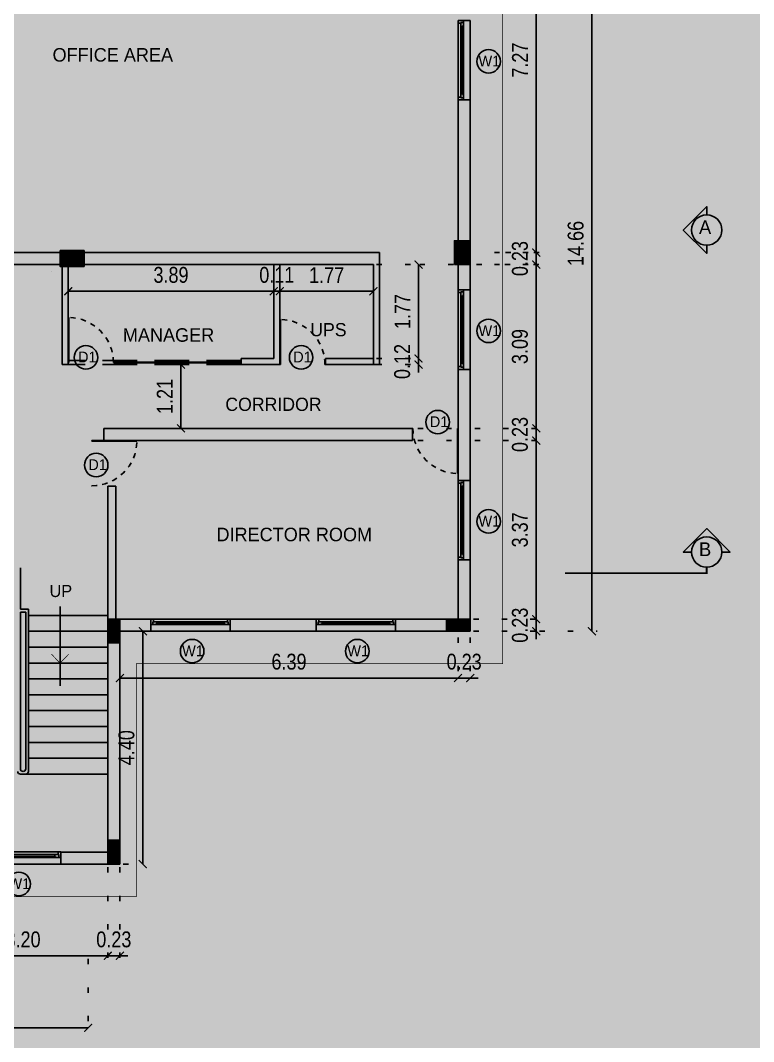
# Model space of a CAD drawing. Header units: metres. Extents: x 1422408 to 2267498, y 3894 to 80428.
# Drawn here: x 2267146.2 to 2267160.06, y 4145.51 to 4164.81 of the extents above; entities that cross this region are included whole.
import ezdxf

# ---------------------------------------------------------------- set-up
doc = ezdxf.new("R2010")
doc.units = ezdxf.units.M
doc.header["$LTSCALE"] = 3.5
doc.header["$MEASUREMENT"] = 0
for name, pattern in [('CENTER', [2, 1.25, -0.25, 0.25, -0.25]), ('DASHED2', [0.375, 0.25, -0.125]), ('DOT2', [0.125, 0, -0.125]), ('HIDDEN', [0.375, 0.25, -0.125]), ('PHANTOM2', [1.25, 0.625, -0.125, 0.125, -0.125, 0.125, -0.125])]:
    doc.linetypes.add(name, pattern=pattern)
doc.layers.get('0').update_dxf_attribs({"linetype": 'CONTINUOUS'})
doc.layers.get('DEFPOINTS').update_dxf_attribs({"linetype": 'CONTINUOUS'})
for name, color, linetype in [('CAR', 8, 'DASHED2'), ('COLUMN', 2, 'CONTINUOUS'), ('ED', 30, 'CONTINUOUS'), ('FULLPARTITION', 205, 'CONTINUOUS'), ('FURN', 35, 'CONTINUOUS'), ('GLASS', 4, 'CONTINUOUS'), ('SECLINE', 2, 'PHANTOM2'), ('STEPS', 233, 'CONTINUOUS'), ('TEXT', 4, 'CONTINUOUS'), ('WALL', 125, 'CONTINUOUS'), ('window', 252, 'CONTINUOUS')]:
    doc.layers.add(name, color=color, linetype=linetype)
doc.layers.add('P', color=250, linetype='CONTINUOUS', lineweight=100)
doc.styles.add('ID', font='GOTHIC.TTF', dxfattribs={"width": 0.85})
doc.styles.add('USA TEXT', font='GOTHIC.TTF')
doc.dimstyles.new('1-100-ED', dxfattribs={"dimtxt": 350, "dimasz": 100, "dimexe": 0.18, "dimexo": 0.0625, "dimgap": 25, "dimtad": 1, "dimdec": 0, "dimzin": 0, "dimdsep": 46, "dimtxsty": 'USA TEXT', "dimblk": 'ARCHTICK', "dimcen": 0.1, "dimclrd": 252, "dimclre": 9, "dimclrt": 3, "dimadec": 0, "dimazin": 0, "dimtfac": 1, "dimtdec": 0, "dimtofl": 0, "dimtmove": 2, "dimatfit": 3, "dimldrblk": 'ARCHTICK', "dimfxl": 0.18, "dimtolj": 1, "dimtzin": 0, "dimarcsym": 0})
doc.dimstyles.new('1-100-ID', dxfattribs={"dimtxt": 0.3, "dimasz": 0.15, "dimexe": 0.1, "dimexo": 0.06, "dimgap": 0.15, "dimtad": 1, "dimzin": 3, "dimdsep": 46, "dimtxsty": 'ID', "dimblk": 'ARCHTICK', "dimcen": 0, "dimclrd": 252, "dimclre": 252, "dimclrt": 3, "dimadec": 0, "dimazin": 0, "dimtfac": 1, "dimtix": 1, "dimtmove": 2, "dimatfit": 3, "dimldrblk": 'OPEN90', "dimfxl": 0, "dimtolj": 1, "dimtzin": 0, "dimarcsym": 0})

# ---------------------------------------------------------------- blocks, each defined once
blk = doc.blocks.new('4')
at = {"layer": 'COLUMN'}
h = blk.add_hatch(dxfattribs=at)
h.set_pattern_fill('ANSI31', color=8, scale=50, style=0)
h.paths.add_polyline_path([(1693358, -270597), (1693658, -270597), (1693658, -270147), (1693358, -270147)])
at = {"layer": 'COLUMN', "color": 4}
for p, q in [((1693508, -270147), (1693508, -270597)), ((1693658, -270482), (1693358, -270482))]:
    blk.add_line(p, q, dxfattribs=at)
at = {"layer": 'COLUMN'}
for points in [[(1693358, -270597), (1693658, -270597), (1693658, -270147), (1693358, -270147)], [(1693536, -270454), (1693480, -270454), (1693480, -270510), (1693536, -270510)]]:
    blk.add_lwpolyline(points, close=True, dxfattribs=at)
blk = doc.blocks.new('1')
at = {"layer": 'COLUMN'}
h = blk.add_hatch(dxfattribs=at)
h.set_pattern_fill('ANSI31', color=8, scale=50, style=0)
h.paths.add_polyline_path([(1593152, -270597), (1592852, -270597), (1592852, -270147), (1593152, -270147)])
at = {"layer": 'COLUMN', "color": 4}
for p, q in [((1592967, -270147), (1592967, -270597)), ((1592852, -270482), (1593152, -270482))]:
    blk.add_line(p, q, dxfattribs=at)
at = {"layer": 'COLUMN'}
for points in [[(1593152, -270597), (1592852, -270597), (1592852, -270147), (1593152, -270147)], [(1592938, -270454), (1592995, -270454), (1592995, -270510), (1592938, -270510)]]:
    blk.add_lwpolyline(points, close=True, dxfattribs=at)
blk = doc.blocks.new('A$C640A4A0E')
at = {"layer": 'GLASS'}
for p, q in [((12, 1017), (0, 1017)), ((1030, 1017), (1018, 1017)), ((1018, 0), (1018, 1017)), ((1030, 0), (1030, 1017)), ((1018, 0), (1030, 0))]:
    blk.add_line(p, q, dxfattribs=at)
at = {"layer": 'GLASS', "linetype": 'HIDDEN', "ltscale": 0.5}
blk.add_arc((1030, 1018), 1018, 180.0339, 269.3243, dxfattribs=at)
blk = doc.blocks.new('WINDWO')
at = {"layer": 'WALL'}
for p, q in [((0, 230), (0, 0)), ((1500, 230), (1500, 0))]:
    blk.add_line(p, q, dxfattribs=at)
at = {"layer": 'window', "color": 252}
for p, q in [((51, 230), (0, 230)), ((1449, 230), (51, 230)), ((51, 230), (51, 180)), ((1449, 230), (1449, 180)), ((1449, 230), (1500, 230)), ((38, 128), (0, 128)), ((0, 0), (1500, 0)), ((38, 180), (38, 128)), ((51, 180), (38, 180)), ((38, 179), (38, 128)), ((115, 179), (38, 179)), ((102, 128), (38, 128)), ((102, 147), (102, 128)), ((102, 147), (115, 147)), ((102, 141), (102, 147)), ((102, 141), (102, 128)), ((115, 141), (102, 141)), ((102, 128), (115, 128)), ((115, 179), (115, 147)), ((115, 141), (115, 128)), ((1385, 179), (1462, 179)), ((1385, 179), (1385, 147)), ((1398, 147), (1385, 147)), ((1385, 141), (1398, 141)), ((1385, 141), (1385, 128)), ((1398, 128), (1385, 128)), ((1398, 147), (1398, 128)), ((1398, 141), (1398, 128)), ((1398, 128), (1462, 128)), ((1449, 180), (1462, 180)), ((1462, 180), (1462, 128)), ((1462, 179), (1462, 128)), ((1462, 128), (1500, 128))]:
    blk.add_line(p, q, dxfattribs=at)
at = {"layer": 'window', "color": 4}
for p, q in [((1398, 147), (102, 147)), ((1398, 141), (102, 141)), ((1398, 141), (1398, 147))]:
    blk.add_line(p, q, dxfattribs=at)
at = {"layer": 'window', "color": 250}
for p, q in [((1385, 179), (115, 179)), ((1385, 128), (115, 128))]:
    blk.add_line(p, q, dxfattribs=at)
blk = doc.blocks.new('_ArchTick')
at = {"color": 0, "linetype": 'ByBlock', "const_width": 0.15}
blk.add_lwpolyline([(-0.5, -0.5), (0.5, 0.5)], dxfattribs=at)
blk = doc.blocks.new('*D515')
at = {"layer": 'DEFPOINTS', "color": 0, "transparency": 16777216}
for p in [(2267144.65, 4148.868), (2267147.851, 4148.868), (2267147.851, 4147.136)]:
    blk.add_point(p, dxfattribs=at)
at = {"layer": 'ED', "color": 252, "linetype": 'DOT2', "lineweight": -2, "transparency": 16777216}
for p, q in [((2267144.65, 4148.808), (2267144.65, 4147.036)), ((2267147.851, 4148.808), (2267147.851, 4147.036))]:
    blk.add_line(p, q, dxfattribs=at)
at = {"layer": 'ED', "color": 252, "lineweight": -2, "transparency": 16777216}
blk.add_line((2267144.65, 4147.136), (2267147.851, 4147.136), dxfattribs=at)
at = {"layer": 'ED', "color": 252, "lineweight": -2, "transparency": 16777216, "xscale": 0.15, "yscale": 0.15, "zscale": 0.15, "rotation": 180}
blk.add_blockref('_ArchTick', (2267144.65, 4147.136), dxfattribs=at)
at = {"layer": 'ED', "color": 252, "lineweight": -2, "transparency": 16777216, "xscale": 0.15, "yscale": 0.15, "zscale": 0.15}
blk.add_blockref('_ArchTick', (2267147.851, 4147.136), dxfattribs=at)
at = {"layer": 'ED', "color": 3, "transparency": 16777216, "insert": (2267146.25, 4147.444), "char_height": 0.3, "attachment_point": 5, "style": 'ID'}
blk.add_mtext('\\A1;3.20', dxfattribs=at)
blk = doc.blocks.new('_Open90')
at = {"color": 0, "linetype": 'ByBlock', "lineweight": -2}
for p, q in [((0, 0), (-1, 0)), ((-0.5, 0.5), (0, 0)), ((0, 0), (-0.5, -0.5))]:
    blk.add_line(p, q, dxfattribs=at)
blk = doc.blocks.new('*D516')
at = {"layer": 'DEFPOINTS', "color": 0, "transparency": 16777216}
for p in [(2267147.851, 4148.868), (2267148.081, 4148.868), (2267148.081, 4147.136)]:
    blk.add_point(p, dxfattribs=at)
at = {"layer": 'ED', "color": 252, "linetype": 'DOT2', "lineweight": -2, "transparency": 16777216}
for p, q in [((2267147.851, 4148.808), (2267147.851, 4147.036)), ((2267148.081, 4148.808), (2267148.081, 4147.036))]:
    blk.add_line(p, q, dxfattribs=at)
at = {"layer": 'ED', "color": 252, "lineweight": -2, "transparency": 16777216}
for p, q in [((2267147.851, 4147.136), (2267147.701, 4147.136)), ((2267147.851, 4147.136), (2267148.081, 4147.136)), ((2267148.081, 4147.136), (2267148.231, 4147.136))]:
    blk.add_line(p, q, dxfattribs=at)
at = {"layer": 'ED', "color": 252, "lineweight": -2, "transparency": 16777216, "xscale": 0.15, "yscale": 0.15, "zscale": 0.15}
blk.add_blockref('_ArchTick', (2267147.851, 4147.136), dxfattribs=at)
at = {"layer": 'ED', "color": 252, "lineweight": -2, "transparency": 16777216, "xscale": 0.15, "yscale": 0.15, "zscale": 0.15, "rotation": 180}
blk.add_blockref('_ArchTick', (2267148.081, 4147.136), dxfattribs=at)
at = {"layer": 'ED', "color": 3, "transparency": 16777216, "insert": (2267147.966, 4147.444), "char_height": 0.3, "attachment_point": 5, "style": 'ID'}
blk.add_mtext('\\A1;0.23', dxfattribs=at)
blk = doc.blocks.new('*D517')
at = {"layer": 'DEFPOINTS', "color": 0, "transparency": 16777216}
for p in [(2267109.175, 4147.136), (2267147.481, 4147.136), (2267147.481, 4145.774)]:
    blk.add_point(p, dxfattribs=at)
at = {"layer": 'ED', "color": 252, "linetype": 'DOT2', "lineweight": -2, "transparency": 16777216}
for p, q in [((2267109.175, 4147.076), (2267109.175, 4145.674)), ((2267147.481, 4147.076), (2267147.481, 4145.674))]:
    blk.add_line(p, q, dxfattribs=at)
at = {"layer": 'ED', "color": 252, "lineweight": -2, "transparency": 16777216}
blk.add_line((2267109.175, 4145.774), (2267147.481, 4145.774), dxfattribs=at)
at = {"layer": 'ED', "color": 252, "lineweight": -2, "transparency": 16777216, "xscale": 0.15, "yscale": 0.15, "zscale": 0.15, "rotation": 180}
blk.add_blockref('_ArchTick', (2267109.175, 4145.774), dxfattribs=at)
at = {"layer": 'ED', "color": 252, "lineweight": -2, "transparency": 16777216, "xscale": 0.15, "yscale": 0.15, "zscale": 0.15}
blk.add_blockref('_ArchTick', (2267147.481, 4145.774), dxfattribs=at)
at = {"layer": 'ED', "color": 3, "transparency": 16777216, "insert": (2267128.328, 4146.082), "char_height": 0.3, "attachment_point": 5, "style": 'ID'}
blk.add_mtext('\\A1;38.31', dxfattribs=at)
blk = doc.blocks.new('*D547')
at = {"layer": 'DEFPOINTS', "color": 0, "transparency": 16777216}
for p in [(2267148.313, 4153.268), (2267148.514, 4153.268), (2267148.081, 4148.868)]:
    blk.add_point(p, dxfattribs=at)
at = {"layer": 'ED', "color": 252, "linetype": 'DOT2', "lineweight": -2, "transparency": 16777216}
for p, q in [((2267148.373, 4153.268), (2267148.614, 4153.268)), ((2267148.141, 4148.868), (2267148.614, 4148.868))]:
    blk.add_line(p, q, dxfattribs=at)
at = {"layer": 'ED', "color": 252, "lineweight": -2, "transparency": 16777216}
blk.add_line((2267148.514, 4148.868), (2267148.514, 4153.268), dxfattribs=at)
at = {"layer": 'ED', "color": 252, "lineweight": -2, "transparency": 16777216, "xscale": 0.15, "yscale": 0.15, "zscale": 0.15}
for p, rotation in [((2267148.514, 4153.268), 90), ((2267148.514, 4148.868), 270)]:
    blk.add_blockref('_ArchTick', p, dxfattribs=dict(at, rotation=rotation))
at = {"layer": 'ED', "color": 3, "transparency": 16777216, "insert": (2267148.206, 4151.068), "char_height": 0.3, "attachment_point": 5, "rotation": 90, "style": 'ID'}
blk.add_mtext('\\A1;4.40', dxfattribs=at)
blk = doc.blocks.new('*D548')
at = {"layer": 'DEFPOINTS', "color": 0, "transparency": 16777216}
for p in [(2267154.475, 4153.748), (2267148.081, 4153.268), (2267154.475, 4152.384)]:
    blk.add_point(p, dxfattribs=at)
at = {"layer": 'ED', "color": 252, "linetype": 'DOT2', "lineweight": -2, "transparency": 16777216}
for p, q in [((2267154.475, 4153.688), (2267154.475, 4152.284)), ((2267148.081, 4153.208), (2267148.081, 4152.284))]:
    blk.add_line(p, q, dxfattribs=at)
at = {"layer": 'ED', "color": 252, "lineweight": -2, "transparency": 16777216}
blk.add_line((2267148.081, 4152.384), (2267154.475, 4152.384), dxfattribs=at)
at = {"layer": 'ED', "color": 252, "lineweight": -2, "transparency": 16777216, "xscale": 0.15, "yscale": 0.15, "zscale": 0.15, "rotation": 180}
blk.add_blockref('_ArchTick', (2267148.081, 4152.384), dxfattribs=at)
at = {"layer": 'ED', "color": 252, "lineweight": -2, "transparency": 16777216, "xscale": 0.15, "yscale": 0.15, "zscale": 0.15}
blk.add_blockref('_ArchTick', (2267154.475, 4152.384), dxfattribs=at)
at = {"layer": 'ED', "color": 3, "transparency": 16777216, "insert": (2267151.278, 4152.692), "char_height": 0.3, "attachment_point": 5, "style": 'ID'}
blk.add_mtext('\\A1;6.39', dxfattribs=at)
blk = doc.blocks.new('*D549')
at = {"layer": 'DEFPOINTS', "color": 0, "transparency": 16777216}
for p in [(2267154.475, 4153.748), (2267154.705, 4153.748), (2267154.705, 4152.384)]:
    blk.add_point(p, dxfattribs=at)
at = {"layer": 'ED', "color": 252, "linetype": 'DOT2', "lineweight": -2, "transparency": 16777216}
for p, q in [((2267154.475, 4153.688), (2267154.475, 4152.284)), ((2267154.705, 4153.688), (2267154.705, 4152.284))]:
    blk.add_line(p, q, dxfattribs=at)
at = {"layer": 'ED', "color": 252, "lineweight": -2, "transparency": 16777216}
for p, q in [((2267154.475, 4152.384), (2267154.325, 4152.384)), ((2267154.475, 4152.384), (2267154.705, 4152.384)), ((2267154.705, 4152.384), (2267154.855, 4152.384))]:
    blk.add_line(p, q, dxfattribs=at)
at = {"layer": 'ED', "color": 252, "lineweight": -2, "transparency": 16777216, "xscale": 0.15, "yscale": 0.15, "zscale": 0.15}
blk.add_blockref('_ArchTick', (2267154.475, 4152.384), dxfattribs=at)
at = {"layer": 'ED', "color": 252, "lineweight": -2, "transparency": 16777216, "xscale": 0.15, "yscale": 0.15, "zscale": 0.15, "rotation": 180}
blk.add_blockref('_ArchTick', (2267154.705, 4152.384), dxfattribs=at)
at = {"layer": 'ED', "color": 3, "transparency": 16777216, "insert": (2267154.59, 4152.692), "char_height": 0.3, "attachment_point": 5, "style": 'ID'}
blk.add_mtext('\\A1;0.23', dxfattribs=at)
blk = doc.blocks.new('*D550')
at = {"layer": 'DEFPOINTS', "color": 0, "transparency": 16777216}
for p in [(2267154.705, 4153.498), (2267155.953, 4153.498), (2267154.705, 4153.268)]:
    blk.add_point(p, dxfattribs=at)
at = {"layer": 'ED', "color": 252, "lineweight": -2, "transparency": 16777216}
for p, q in [((2267155.953, 4153.498), (2267155.953, 4153.648)), ((2267155.953, 4153.268), (2267155.953, 4153.498)), ((2267155.953, 4153.268), (2267155.953, 4153.118))]:
    blk.add_line(p, q, dxfattribs=at)
at = {"layer": 'ED', "color": 252, "linetype": 'DOT2', "lineweight": -2, "transparency": 16777216}
for p, q in [((2267154.765, 4153.498), (2267156.053, 4153.498)), ((2267154.765, 4153.268), (2267156.053, 4153.268))]:
    blk.add_line(p, q, dxfattribs=at)
at = {"layer": 'ED', "color": 252, "lineweight": -2, "transparency": 16777216, "xscale": 0.15, "yscale": 0.15, "zscale": 0.15}
for p, rotation in [((2267155.953, 4153.498), 270), ((2267155.953, 4153.268), 90)]:
    blk.add_blockref('_ArchTick', p, dxfattribs=dict(at, rotation=rotation))
at = {"layer": 'ED', "color": 3, "transparency": 16777216, "insert": (2267155.645, 4153.383), "char_height": 0.3, "attachment_point": 5, "rotation": 90, "style": 'ID'}
blk.add_mtext('\\A1;0.23', dxfattribs=at)
blk = doc.blocks.new('*D551')
at = {"layer": 'DEFPOINTS', "color": 0, "transparency": 16777216}
for p in [(2267153.118, 4156.872), (2267155.953, 4156.872), (2267154.705, 4153.498)]:
    blk.add_point(p, dxfattribs=at)
at = {"layer": 'ED', "color": 252, "linetype": 'DOT2', "lineweight": -2, "transparency": 16777216}
for p, q in [((2267153.178, 4156.872), (2267156.053, 4156.872)), ((2267154.765, 4153.498), (2267156.053, 4153.498))]:
    blk.add_line(p, q, dxfattribs=at)
at = {"layer": 'ED', "color": 252, "lineweight": -2, "transparency": 16777216}
blk.add_line((2267155.953, 4153.498), (2267155.953, 4156.872), dxfattribs=at)
at = {"layer": 'ED', "color": 252, "lineweight": -2, "transparency": 16777216, "xscale": 0.15, "yscale": 0.15, "zscale": 0.15}
for p, rotation in [((2267155.953, 4156.872), 90), ((2267155.953, 4153.498), 270)]:
    blk.add_blockref('_ArchTick', p, dxfattribs=dict(at, rotation=rotation))
at = {"layer": 'ED', "color": 3, "transparency": 16777216, "insert": (2267155.645, 4155.185), "char_height": 0.3, "attachment_point": 5, "rotation": 90, "style": 'ID'}
blk.add_mtext('\\A1;3.37', dxfattribs=at)
blk = doc.blocks.new('*D552')
at = {"layer": 'DEFPOINTS', "color": 0, "transparency": 16777216}
for p in [(2267153.118, 4157.102), (2267155.953, 4157.102), (2267153.118, 4156.872)]:
    blk.add_point(p, dxfattribs=at)
at = {"layer": 'ED', "color": 252, "linetype": 'DOT2', "lineweight": -2, "transparency": 16777216}
for p, q in [((2267153.178, 4157.102), (2267156.053, 4157.102)), ((2267153.178, 4156.872), (2267156.053, 4156.872))]:
    blk.add_line(p, q, dxfattribs=at)
at = {"layer": 'ED', "color": 252, "lineweight": -2, "transparency": 16777216}
for p, q in [((2267155.953, 4157.102), (2267155.953, 4157.252)), ((2267155.953, 4156.872), (2267155.953, 4157.102)), ((2267155.953, 4156.872), (2267155.953, 4156.722))]:
    blk.add_line(p, q, dxfattribs=at)
at = {"layer": 'ED', "color": 252, "lineweight": -2, "transparency": 16777216, "xscale": 0.15, "yscale": 0.15, "zscale": 0.15}
for p, rotation in [((2267155.953, 4157.102), 270), ((2267155.953, 4156.872), 90)]:
    blk.add_blockref('_ArchTick', p, dxfattribs=dict(at, rotation=rotation))
at = {"layer": 'ED', "color": 3, "transparency": 16777216, "insert": (2267155.645, 4156.987), "char_height": 0.3, "attachment_point": 5, "rotation": 90, "style": 'ID'}
blk.add_mtext('\\A1;0.23', dxfattribs=at)
blk = doc.blocks.new('*D553')
at = {"layer": 'DEFPOINTS', "color": 0, "transparency": 16777216}
for p in [(2267153.689, 4160.196), (2267155.953, 4160.196), (2267153.118, 4157.102)]:
    blk.add_point(p, dxfattribs=at)
at = {"layer": 'ED', "color": 252, "linetype": 'DOT2', "lineweight": -2, "transparency": 16777216}
for p, q in [((2267153.749, 4160.196), (2267156.053, 4160.196)), ((2267153.178, 4157.102), (2267156.053, 4157.102))]:
    blk.add_line(p, q, dxfattribs=at)
at = {"layer": 'ED', "color": 252, "lineweight": -2, "transparency": 16777216}
blk.add_line((2267155.953, 4157.102), (2267155.953, 4160.196), dxfattribs=at)
at = {"layer": 'ED', "color": 252, "lineweight": -2, "transparency": 16777216, "xscale": 0.15, "yscale": 0.15, "zscale": 0.15}
for p, rotation in [((2267155.953, 4160.196), 90), ((2267155.953, 4157.102), 270)]:
    blk.add_blockref('_ArchTick', p, dxfattribs=dict(at, rotation=rotation))
at = {"layer": 'ED', "color": 3, "transparency": 16777216, "insert": (2267155.645, 4158.649), "char_height": 0.3, "attachment_point": 5, "rotation": 90, "style": 'ID'}
blk.add_mtext('\\A1;3.09', dxfattribs=at)
blk = doc.blocks.new('*D554')
at = {"layer": 'DEFPOINTS', "color": 0, "transparency": 16777216}
for p in [(2267154.077, 4167.696), (2267155.953, 4167.696), (2267155.31, 4160.426)]:
    blk.add_point(p, dxfattribs=at)
at = {"layer": 'ED', "color": 252, "linetype": 'DOT2', "lineweight": -2, "transparency": 16777216}
for p, q in [((2267154.137, 4167.696), (2267156.053, 4167.696)), ((2267155.37, 4160.426), (2267156.053, 4160.426))]:
    blk.add_line(p, q, dxfattribs=at)
at = {"layer": 'ED', "color": 252, "lineweight": -2, "transparency": 16777216}
blk.add_line((2267155.953, 4160.426), (2267155.953, 4167.696), dxfattribs=at)
at = {"layer": 'ED', "color": 252, "lineweight": -2, "transparency": 16777216, "xscale": 0.15, "yscale": 0.15, "zscale": 0.15}
for p, rotation in [((2267155.953, 4167.696), 90), ((2267155.953, 4160.426), 270)]:
    blk.add_blockref('_ArchTick', p, dxfattribs=dict(at, rotation=rotation))
at = {"layer": 'ED', "color": 3, "transparency": 16777216, "insert": (2267155.645, 4164.061), "char_height": 0.3, "attachment_point": 5, "rotation": 90, "style": 'ID'}
blk.add_mtext('\\A1;7.27', dxfattribs=at)
blk = doc.blocks.new('*D556')
at = {"layer": 'DEFPOINTS', "color": 0, "transparency": 16777216}
for p in [(2267155.953, 4167.926), (2267157.006, 4167.926), (2267155.953, 4153.268)]:
    blk.add_point(p, dxfattribs=at)
at = {"layer": 'ED', "color": 252, "linetype": 'DOT2', "lineweight": -2, "transparency": 16777216}
for p, q in [((2267156.013, 4167.926), (2267157.106, 4167.926)), ((2267156.013, 4153.268), (2267157.106, 4153.268))]:
    blk.add_line(p, q, dxfattribs=at)
at = {"layer": 'ED', "color": 252, "lineweight": -2, "transparency": 16777216}
blk.add_line((2267157.006, 4153.268), (2267157.006, 4167.926), dxfattribs=at)
at = {"layer": 'ED', "color": 252, "lineweight": -2, "transparency": 16777216, "xscale": 0.15, "yscale": 0.15, "zscale": 0.15}
for p, rotation in [((2267157.006, 4167.926), 90), ((2267157.006, 4153.268), 270)]:
    blk.add_blockref('_ArchTick', p, dxfattribs=dict(at, rotation=rotation))
at = {"layer": 'ED', "color": 3, "transparency": 16777216, "insert": (2267156.699, 4160.597), "char_height": 0.3, "attachment_point": 5, "rotation": 90, "style": 'ID'}
blk.add_mtext('\\A1;14.66', dxfattribs=at)
blk = doc.blocks.new('*D560')
at = {"layer": 'DEFPOINTS', "color": 0, "transparency": 16777216}
for p in [(2267152.875, 4158.423), (2267152.875, 4158.308), (2267153.727, 4158.423)]:
    blk.add_point(p, dxfattribs=at)
at = {"layer": 'ED', "color": 252, "lineweight": -2, "transparency": 16777216}
for p, q in [((2267153.727, 4158.423), (2267153.727, 4158.573)), ((2267153.727, 4158.308), (2267153.727, 4158.423)), ((2267153.727, 4158.308), (2267153.727, 4158.158))]:
    blk.add_line(p, q, dxfattribs=at)
at = {"layer": 'ED', "color": 252, "linetype": 'DOT2', "lineweight": -2, "transparency": 16777216}
for p, q in [((2267152.935, 4158.423), (2267153.827, 4158.423)), ((2267152.935, 4158.308), (2267153.827, 4158.308))]:
    blk.add_line(p, q, dxfattribs=at)
at = {"layer": 'ED', "color": 252, "lineweight": -2, "transparency": 16777216, "xscale": 0.15, "yscale": 0.15, "zscale": 0.15}
for p, rotation in [((2267153.727, 4158.423), 270), ((2267153.727, 4158.308), 90)]:
    blk.add_blockref('_ArchTick', p, dxfattribs=dict(at, rotation=rotation))
at = {"layer": 'ED', "color": 3, "transparency": 16777216, "insert": (2267153.419, 4158.366), "char_height": 0.3, "attachment_point": 5, "rotation": 90, "style": 'ID'}
blk.add_mtext('\\A1;0.12', dxfattribs=at)
blk = doc.blocks.new('*D561')
at = {"layer": 'DEFPOINTS', "color": 0, "transparency": 16777216}
for p in [(2267152.875, 4160.196), (2267153.727, 4160.196), (2267152.875, 4158.423)]:
    blk.add_point(p, dxfattribs=at)
at = {"layer": 'ED', "color": 252, "linetype": 'DOT2', "lineweight": -2, "transparency": 16777216}
for p, q in [((2267152.935, 4160.196), (2267153.827, 4160.196)), ((2267152.935, 4158.423), (2267153.827, 4158.423))]:
    blk.add_line(p, q, dxfattribs=at)
at = {"layer": 'ED', "color": 252, "lineweight": -2, "transparency": 16777216}
blk.add_line((2267153.727, 4158.423), (2267153.727, 4160.196), dxfattribs=at)
at = {"layer": 'ED', "color": 252, "lineweight": -2, "transparency": 16777216, "xscale": 0.15, "yscale": 0.15, "zscale": 0.15}
for p, rotation in [((2267153.727, 4160.196), 90), ((2267153.727, 4158.423), 270)]:
    blk.add_blockref('_ArchTick', p, dxfattribs=dict(at, rotation=rotation))
at = {"layer": 'ED', "color": 3, "transparency": 16777216, "insert": (2267153.423, 4159.31), "char_height": 0.3, "attachment_point": 5, "rotation": 90, "style": 'ID'}
blk.add_mtext('\\A1;1.77', dxfattribs=at)
blk = doc.blocks.new('*D562')
at = {"layer": 'DEFPOINTS', "color": 0, "transparency": 16777216}
for p in [(2267155.101, 4160.426), (2267155.953, 4160.426), (2267155.101, 4160.196)]:
    blk.add_point(p, dxfattribs=at)
at = {"layer": 'ED', "color": 252, "lineweight": -2, "transparency": 16777216}
for p, q in [((2267155.953, 4160.426), (2267155.953, 4160.576)), ((2267155.953, 4160.196), (2267155.953, 4160.426)), ((2267155.953, 4160.196), (2267155.953, 4160.046))]:
    blk.add_line(p, q, dxfattribs=at)
at = {"layer": 'ED', "color": 252, "linetype": 'DOT2', "lineweight": -2, "transparency": 16777216}
for p, q in [((2267155.161, 4160.426), (2267156.053, 4160.426)), ((2267155.161, 4160.196), (2267156.053, 4160.196))]:
    blk.add_line(p, q, dxfattribs=at)
at = {"layer": 'ED', "color": 252, "lineweight": -2, "transparency": 16777216, "xscale": 0.15, "yscale": 0.15, "zscale": 0.15}
for p, rotation in [((2267155.953, 4160.426), 270), ((2267155.953, 4160.196), 90)]:
    blk.add_blockref('_ArchTick', p, dxfattribs=dict(at, rotation=rotation))
at = {"layer": 'ED', "color": 3, "transparency": 16777216, "insert": (2267155.645, 4160.311), "char_height": 0.3, "attachment_point": 5, "rotation": 90, "style": 'ID'}
blk.add_mtext('\\A1;0.23', dxfattribs=at)
blk = doc.blocks.new('*D563')
at = {"layer": 'DEFPOINTS', "color": 0, "transparency": 16777216}
for p in [(2267147.105, 4160.196), (2267150.99, 4159.95), (2267150.99, 4159.694)]:
    blk.add_point(p, dxfattribs=at)
at = {"layer": 'ED', "color": 252, "linetype": 'DOT2', "lineweight": -2, "transparency": 16777216}
for p, q in [((2267147.105, 4160.136), (2267147.105, 4159.594)), ((2267150.99, 4159.89), (2267150.99, 4159.594))]:
    blk.add_line(p, q, dxfattribs=at)
at = {"layer": 'ED', "color": 252, "lineweight": -2, "transparency": 16777216}
blk.add_line((2267147.105, 4159.694), (2267150.99, 4159.694), dxfattribs=at)
at = {"layer": 'ED', "color": 252, "lineweight": -2, "transparency": 16777216, "xscale": 0.15, "yscale": 0.15, "zscale": 0.15, "rotation": 180}
blk.add_blockref('_ArchTick', (2267147.105, 4159.694), dxfattribs=at)
at = {"layer": 'ED', "color": 252, "lineweight": -2, "transparency": 16777216, "xscale": 0.15, "yscale": 0.15, "zscale": 0.15}
blk.add_blockref('_ArchTick', (2267150.99, 4159.694), dxfattribs=at)
at = {"layer": 'ED', "color": 3, "transparency": 16777216, "insert": (2267149.047, 4160.001), "char_height": 0.3, "attachment_point": 5, "style": 'ID'}
blk.add_mtext('\\A1;3.89', dxfattribs=at)
blk = doc.blocks.new('*D564')
at = {"layer": 'DEFPOINTS', "color": 0, "transparency": 16777216}
for p in [(2267151.105, 4160.024), (2267150.99, 4159.95), (2267151.105, 4159.694)]:
    blk.add_point(p, dxfattribs=at)
at = {"layer": 'ED', "color": 252, "linetype": 'DOT2', "lineweight": -2, "transparency": 16777216}
for p, q in [((2267150.99, 4159.89), (2267150.99, 4159.594)), ((2267151.105, 4159.964), (2267151.105, 4159.594))]:
    blk.add_line(p, q, dxfattribs=at)
at = {"layer": 'ED', "color": 252, "lineweight": -2, "transparency": 16777216}
for p, q in [((2267150.99, 4159.694), (2267150.84, 4159.694)), ((2267150.99, 4159.694), (2267151.105, 4159.694)), ((2267151.105, 4159.694), (2267151.255, 4159.694))]:
    blk.add_line(p, q, dxfattribs=at)
at = {"layer": 'ED', "color": 252, "lineweight": -2, "transparency": 16777216, "xscale": 0.15, "yscale": 0.15, "zscale": 0.15}
blk.add_blockref('_ArchTick', (2267150.99, 4159.694), dxfattribs=at)
at = {"layer": 'ED', "color": 252, "lineweight": -2, "transparency": 16777216, "xscale": 0.15, "yscale": 0.15, "zscale": 0.15, "rotation": 180}
blk.add_blockref('_ArchTick', (2267151.105, 4159.694), dxfattribs=at)
at = {"layer": 'ED', "color": 3, "transparency": 16777216, "insert": (2267151.048, 4160.001), "char_height": 0.3, "attachment_point": 5, "style": 'ID'}
blk.add_mtext('\\A1;0.11', dxfattribs=at)
blk = doc.blocks.new('*D565')
at = {"layer": 'DEFPOINTS', "color": 0, "transparency": 16777216}
for p in [(2267151.105, 4160.024), (2267152.875, 4159.858), (2267152.875, 4159.694)]:
    blk.add_point(p, dxfattribs=at)
at = {"layer": 'ED', "color": 252, "linetype": 'DOT2', "lineweight": -2, "transparency": 16777216}
for p, q in [((2267151.105, 4159.964), (2267151.105, 4159.594)), ((2267152.875, 4159.798), (2267152.875, 4159.594))]:
    blk.add_line(p, q, dxfattribs=at)
at = {"layer": 'ED', "color": 252, "lineweight": -2, "transparency": 16777216}
blk.add_line((2267151.105, 4159.694), (2267152.875, 4159.694), dxfattribs=at)
at = {"layer": 'ED', "color": 252, "lineweight": -2, "transparency": 16777216, "xscale": 0.15, "yscale": 0.15, "zscale": 0.15, "rotation": 180}
blk.add_blockref('_ArchTick', (2267151.105, 4159.694), dxfattribs=at)
at = {"layer": 'ED', "color": 252, "lineweight": -2, "transparency": 16777216, "xscale": 0.15, "yscale": 0.15, "zscale": 0.15}
blk.add_blockref('_ArchTick', (2267152.875, 4159.694), dxfattribs=at)
at = {"layer": 'ED', "color": 3, "transparency": 16777216, "insert": (2267151.99, 4159.998), "char_height": 0.3, "attachment_point": 5, "style": 'ID'}
blk.add_mtext('\\A1;1.77', dxfattribs=at)
blk = doc.blocks.new('*D566')
at = {"layer": 'DEFPOINTS', "color": 0, "transparency": 16777216}
for p in [(2267149.236, 4158.308), (2267149.42, 4158.308), (2267149.42, 4157.102)]:
    blk.add_point(p, dxfattribs=at)
at = {"layer": 'ED', "color": 252, "linetype": 'DOT2', "lineweight": -2, "transparency": 16777216}
for p, q in [((2267149.36, 4158.308), (2267149.136, 4158.308)), ((2267149.36, 4157.102), (2267149.136, 4157.102))]:
    blk.add_line(p, q, dxfattribs=at)
at = {"layer": 'ED', "color": 252, "lineweight": -2, "transparency": 16777216}
blk.add_line((2267149.236, 4157.102), (2267149.236, 4158.308), dxfattribs=at)
at = {"layer": 'ED', "color": 252, "lineweight": -2, "transparency": 16777216, "xscale": 0.15, "yscale": 0.15, "zscale": 0.15}
for p, rotation in [((2267149.236, 4158.308), 90), ((2267149.236, 4157.102), 270)]:
    blk.add_blockref('_ArchTick', p, dxfattribs=dict(at, rotation=rotation))
at = {"layer": 'ED', "color": 3, "transparency": 16777216, "insert": (2267148.929, 4157.705), "char_height": 0.3, "attachment_point": 5, "rotation": 90, "style": 'ID'}
blk.add_mtext('\\A1;1.21', dxfattribs=at)

msp = doc.modelspace()

# ---------------------------------------------------------------- hatches: boundary and pattern name
at = {"layer": 'COLUMN'}
h = msp.add_hatch(dxfattribs=at)
h.set_pattern_fill('ANSI31', color=8, scale=1.277778, style=0)
h.set_pattern_definition([(315, (2265554.998835, 3882.900856), (-0.00441941739, -0.00441941739), [])])
h.paths.add_polyline_path([(2267148.08051, 4153.49802), (2267148.08051, 4153.04802), (2267147.85051, 4153.04802), (2267147.85051, 4153.49802)])
h = msp.add_hatch(dxfattribs=at)
h.set_pattern_fill('ANSI31', color=8, scale=1.277778, angle=90, style=0)
h.set_pattern_definition([(135, (2266884.107417, 2560.4163424), (-0.00441941739, -0.00441941739), [])])
h.paths.add_polyline_path([(2267154.70458, 4153.49802), (2267154.25458, 4153.49802), (2267154.25458, 4153.26802), (2267154.70458, 4153.26802)])
h = msp.add_hatch(dxfattribs=at)
h.set_pattern_fill('ANSI31', color=8, scale=1.277778, style=0)
h.set_pattern_definition([(45, (2265554.998835, 4419.465171), (-0.00441941739, 0.00441941739), [])])
h.paths.add_polyline_path([(2267148.08051, 4148.86801), (2267148.08051, 4149.31801), (2267147.85051, 4149.31801), (2267147.85051, 4148.86801)])
at = {"layer": 'SECLINE', "linetype": 'Continuous'}
h = msp.add_hatch(color=41, dxfattribs=at)
h.paths.add_polyline_path([(2267159.17542, 4161.29441), (2267158.73192, 4160.85091), (2267158.88845, 4160.85091, -0.41421356), (2267159.17542, 4161.13788)])
h.paths.add_polyline_path([(2267158.88845, 4160.85091), (2267158.73192, 4160.85091), (2267159.17542, 4160.40741), (2267159.17542, 4160.56393, -0.41421356)])
h = msp.add_hatch(color=41, dxfattribs=at)
h.paths.add_polyline_path([(2267159.61892, 4154.76529), (2267159.17542, 4155.20879), (2267159.17542, 4155.05227, -0.41421356), (2267159.4624, 4154.76529)])
h.paths.add_polyline_path([(2267159.17542, 4155.05227), (2267159.17542, 4155.20879), (2267158.73192, 4154.76529), (2267158.88845, 4154.76529, -0.41421356)])

# ---------------------------------------------------------------- linework, layer by layer
at = {"layer": 'CAR', "ltscale": 2, "const_width": 0.01278}
msp.add_lwpolyline([(2267142.01792, 4168.53975), (2267142.01792, 4179.19475), (2267108.56125, 4179.19475), (2267108.56125, 4148.25475), (2267148.39385, 4148.25475), (2267148.39385, 4152.65469), (2267155.31791, 4152.65469), (2267155.31792, 4168.5396), (2267142.01793, 4168.53975)], dxfattribs=at)
at = {"layer": 'COLUMN'}
for p, q in [((2267147.85051, 4153.49802), (2267147.85051, 4153.04802)), ((2267148.08051, 4153.49802), (2267147.85051, 4153.49802)), ((2267148.08051, 4153.04802), (2267148.08051, 4153.49802)), ((2267154.25458, 4153.49802), (2267154.70458, 4153.49802)), ((2267154.25458, 4153.26802), (2267154.25458, 4153.49802)), ((2267154.70458, 4153.49802), (2267154.70458, 4153.26802)), ((2267147.93734, 4153.41052), (2267147.93734, 4153.35464)), ((2267147.99369, 4153.41052), (2267147.93734, 4153.41052)), ((2267147.93734, 4153.35464), (2267147.99369, 4153.35464)), ((2267147.99369, 4153.35464), (2267147.99369, 4153.41052)), ((2267154.70458, 4153.26802), (2267154.25458, 4153.26802)), ((2267154.56121, 4153.4112), (2267154.61708, 4153.4112)), ((2267154.56121, 4153.35484), (2267154.56121, 4153.4112)), ((2267154.61708, 4153.35484), (2267154.56121, 4153.35484)), ((2267154.61708, 4153.4112), (2267154.61708, 4153.35484)), ((2267147.85051, 4153.04802), (2267148.08051, 4153.04802)), ((2267147.85051, 4149.31801), (2267148.08051, 4149.31801)), ((2267147.85051, 4148.86801), (2267147.85051, 4149.31801)), ((2267148.08051, 4149.31801), (2267148.08051, 4148.86801)), ((2267147.93734, 4148.95551), (2267147.93734, 4149.01138)), ((2267147.93734, 4149.01138), (2267147.99369, 4149.01138)), ((2267147.99369, 4149.01138), (2267147.99369, 4148.95551)), ((2267148.08051, 4148.86801), (2267147.85051, 4148.86801)), ((2267147.99369, 4148.95551), (2267147.93734, 4148.95551))]:
    msp.add_line(p, q, dxfattribs=at)
at = {"layer": 'COLUMN', "color": 4}
for p, q in [((2267147.96551, 4153.04801), (2267147.96551, 4153.49802)), ((2267154.58958, 4153.26802), (2267154.58958, 4153.49802)), ((2267147.85051, 4153.38302), (2267148.08051, 4153.38302)), ((2267154.25457, 4153.38302), (2267154.70458, 4153.38302)), ((2267147.96551, 4149.31802), (2267147.96551, 4148.86801)), ((2267147.85051, 4148.98301), (2267148.08051, 4148.98301))]:
    msp.add_line(p, q, dxfattribs=at)
at = {"layer": 'ED', "const_width": 0.01278}
for points in [[(2267146.94933, 4152.66802), (2267146.78462, 4152.83744)], [(2267146.94933, 4152.66802), (2267147.11404, 4152.83744)]]:
    msp.add_lwpolyline(points, dxfattribs=at)
at = {"layer": 'FULLPARTITION', "color": 250, "linetype": 'HIDDEN', "ltscale": 0.75}
for p, q in [((2267146.78402, 4160.07351), (2267146.78402, 4160.07351)), ((2267150.37508, 4158.38303), (2267147.10458, 4158.38303)), ((2267147.10458, 4158.30803), (2267147.10458, 4158.30803)), ((2267150.37508, 4158.30803), (2267147.10458, 4158.30803))]:
    msp.add_line(p, q, dxfattribs=at)
at = {"layer": 'FURN'}
for p, q in [((2267146.20014, 4153.68302), (2267146.20014, 4154.46802)), ((2267146.20014, 4153.68302), (2267146.35014, 4153.68302)), ((2267146.20014, 4153.63191), (2267146.30014, 4153.63191)), ((2267146.20014, 4150.66802), (2267146.20014, 4153.63191)), ((2267146.30014, 4150.66802), (2267146.30014, 4153.63191)), ((2267146.35014, 4150.61802), (2267146.35014, 4153.68302)), ((2267146.30014, 4150.56802), (2267146.20014, 4150.56802)), ((2267146.25014, 4150.61802), (2267146.25014, 4150.61802))]:
    msp.add_line(p, q, dxfattribs=at)
for centre, start, end in [((2267146.20014, 4150.61802), 180, 270), ((2267146.25014, 4150.66802), 180, 270), ((2267146.25014, 4150.66802), 270, 0), ((2267146.30014, 4150.61802), 270, 0)]:
    msp.add_arc(centre, 0.05, start, end, dxfattribs=at)
at = {"layer": 'GLASS'}
for p, q in [((2267147.96791, 4158.35154), (2267150.37508, 4158.35153)), ((2267147.96791, 4158.33954), (2267150.37508, 4158.33953))]:
    msp.add_line(p, q, dxfattribs=at)
at = {"layer": 'GLASS', "ltscale": 0.75}
msp.add_line((2267150.37508, 4158.35153), (2267150.37508, 4158.33953), dxfattribs=at)
msp.add_line((2267150.37508, 4158.35153), (2267150.37508, 4158.33953), dxfattribs=at)
at = {"layer": 'SECLINE', "color": 41, "linetype": 'Continuous'}
for points in [[(2267159.17542, 4161.13788), (2267159.17542, 4161.29441), (2267158.73192, 4160.85091), (2267159.17542, 4160.40741), (2267159.17542, 4160.56393, -0.41421356), (2267158.88845, 4160.85091, -0.41421356)], [(2267159.4624, 4154.76529), (2267159.61892, 4154.76529), (2267159.17542, 4155.20879), (2267158.73192, 4154.76529), (2267158.88845, 4154.76529, -0.41421356), (2267159.17542, 4155.05227, -0.41421356)]]:
    msp.add_lwpolyline(points, format="xyb", close=True, dxfattribs=at)
at = {"layer": 'SECLINE', "linetype": 'CENTER', "const_width": 0.03333}
msp.add_lwpolyline([(2267159.17542, 4154.47832), (2267159.17542, 4154.36456), (2267156.49602, 4154.36456)], dxfattribs=at)
at = {"layer": 'SECLINE', "color": 41, "linetype": 'Continuous'}
for centre in [(2267159.17542, 4160.85091), (2267159.17542, 4160.85091), (2267159.17542, 4154.76529), (2267159.17542, 4154.76529)]:
    msp.add_circle(centre, 0.28698, dxfattribs=at)
at = {"layer": 'STEPS'}
for p, q in [((2267146.35014, 4153.56802), (2267147.84852, 4153.56802)), ((2267146.35014, 4153.26802), (2267147.85014, 4153.26802)), ((2267146.35014, 4152.96802), (2267147.85014, 4152.96802)), ((2267146.35014, 4152.66802), (2267147.85014, 4152.66802)), ((2267146.35014, 4152.36802), (2267147.85014, 4152.36802)), ((2267146.35014, 4152.06802), (2267147.85014, 4152.06802)), ((2267146.35014, 4151.76802), (2267147.85014, 4151.76802)), ((2267146.35014, 4151.46802), (2267147.85014, 4151.46802)), ((2267146.35014, 4151.16802), (2267147.85014, 4151.16802)), ((2267146.35014, 4150.86802), (2267147.85014, 4150.86802)), ((2267146.30014, 4150.56802), (2267147.85014, 4150.56802))]:
    msp.add_line(p, q, dxfattribs=at)
at = {"layer": 'TEXT'}
for centre in [(2267155.05169, 4164.03826), (2267155.05169, 4158.94487), (2267147.43927, 4158.44385), (2267151.50751, 4158.44385), (2267154.09027, 4157.22026), (2267147.63359, 4156.40863), (2267155.05169, 4155.34487), (2267149.44732, 4152.8929), (2267152.57054, 4152.8929), (2267146.16976, 4148.49285)]:
    msp.add_circle(centre, 0.22231, dxfattribs=at)
at = {"layer": 'WALL'}
for p, q in [((2267154.47458, 4163.31141), (2267154.47458, 4160.64641)), ((2267154.70458, 4163.31141), (2267154.70458, 4160.64641)), ((2267152.98958, 4160.42641), (2267141.21958, 4160.42641)), ((2267152.98958, 4160.42641), (2267152.98958, 4158.30803)), ((2267146.95458, 4160.19641), (2267141.21958, 4160.19641)), ((2267152.87458, 4160.19641), (2267147.40458, 4160.19641)), ((2267150.99008, 4158.42303), (2267150.99008, 4160.19641)), ((2267151.10508, 4158.30803), (2267151.10508, 4160.19641)), ((2267152.87458, 4160.19641), (2267152.87458, 4158.30803)), ((2267154.47458, 4160.19641), (2267154.47458, 4156.11802)), ((2267154.70458, 4160.19641), (2267154.70458, 4156.11802)), ((2267146.98958, 4160.16141), (2267146.98958, 4158.30803)), ((2267147.10458, 4160.16141), (2267147.10458, 4158.30803)), ((2267147.10458, 4158.30803), (2267146.98958, 4158.30803)), ((2267146.98958, 4158.30803), (2267147.10458, 4158.30803)), ((2267150.99008, 4158.42303), (2267150.37508, 4158.42303)), ((2267150.37508, 4158.30803), (2267150.37508, 4158.42303)), ((2267151.10508, 4158.30803), (2267150.37508, 4158.30803)), ((2267150.99008, 4158.42303), (2267150.49008, 4158.42303)), ((2267152.87458, 4158.42303), (2267151.96841, 4158.42303)), ((2267151.96841, 4158.30803), (2267151.96841, 4158.42303)), ((2267152.87458, 4158.30803), (2267151.96841, 4158.30803)), ((2267152.98958, 4158.30803), (2267152.87458, 4158.30803)), ((2267147.77458, 4157.1017), (2267153.61125, 4157.1017)), ((2267147.77458, 4156.8717), (2267147.77458, 4157.1017)), ((2267153.61125, 4157.1017), (2267153.61125, 4156.8717)), ((2267147.77458, 4156.8717), (2267153.61125, 4156.8717)), ((2267147.85051, 4156.00837), (2267148.00458, 4156.00837)), ((2267147.85051, 4149.09802), (2267147.85051, 4156.00837)), ((2267148.00458, 4153.49802), (2267148.00458, 4156.00837)), ((2267154.47458, 4154.61802), (2267154.47458, 4153.49802)), ((2267154.70458, 4154.61802), (2267154.70458, 4153.26802)), ((2267147.85051, 4149.09303), (2267147.85051, 4153.49802)), ((2267148.00458, 4153.49802), (2267148.66708, 4153.49802)), ((2267150.16708, 4153.49802), (2267151.79208, 4153.49802)), ((2267153.29208, 4153.49802), (2267154.47458, 4153.49802)), ((2267148.00458, 4153.26802), (2267148.66708, 4153.26802)), ((2267148.08051, 4148.86801), (2267148.08051, 4153.26802)), ((2267150.16708, 4153.26802), (2267151.79208, 4153.26802)), ((2267153.29208, 4153.26802), (2267154.70458, 4153.26802)), ((2267146.9664, 4149.0942), (2267147.85051, 4149.09303)), ((2267144.12501, 4148.86791), (2267148.08051, 4148.86803)), ((2267146.9664, 4148.86805), (2267148.08051, 4148.86801))]:
    msp.add_line(p, q, dxfattribs=at)

# ---------------------------------------------------------------- block references
at = {"layer": 'COLUMN', "color": 8, "extrusion": (0, 0, -1), "xscale": 0.0010000000018851, "yscale": 0.0010000000018851, "zscale": -0.000999999999919}
msp.add_blockref('1', (-2268747.55626, 4430.79358), dxfattribs=at)
at = {"layer": 'COLUMN', "color": 8, "xscale": 0.0009999999989101, "yscale": 0.0009999999989101, "zscale": 0.0009999999989101, "rotation": 90}
msp.add_blockref('4', (2266876.80742, 2466.80328), dxfattribs=at)
at = {"layer": 'GLASS', "extrusion": (0, 0, -1), "xscale": -0.0008381877036914, "zscale": -0.0008381877036914}
for p, yscale, rotation in [((-2267151.96841, 4159.16038), 0.0008381877036914, 180.0000038639404), ((-2267153.61125, 4156.24935), 0.0008381877007164, 3.8639404476e-06)]:
    msp.add_blockref('A$C640A4A0E', p, dxfattribs=dict(at, yscale=yscale, rotation=rotation))
at = {"layer": 'P', "color": 1, "yscale": 0.0009999999989101, "rotation": 90}
for p, xscale, zscale in [((2267154.70458, 4163.31141), 0.0009999999989101, 0.0009999999989101), ((2267154.70458, 4159.71802), -0.0009999999989101, 0.000999999999919), ((2267154.70458, 4154.61802), 0.0009999999989101, 0.0009999999989101)]:
    msp.add_blockref('WINDWO', p, dxfattribs=dict(at, xscale=xscale, zscale=zscale))
at = {"layer": 'P', "color": 1}
for p, xscale, yscale, zscale in [((2267150.16708, 4153.26802), -0.0010000000018851, 0.0009999999989101, 0.000999999999919), ((2267151.79208, 4153.26802), 0.0010000000018851, 0.0010000000018851, 0.0010000000018851), ((2267145.4664, 4148.86789), 0.0010000000018851, 0.0010000000018851, 0.0010000000018851)]:
    msp.add_blockref('WINDWO', p, dxfattribs=dict(at, xscale=xscale, yscale=yscale, zscale=zscale))
at = {"layer": 'WALL'}
for p, xscale, yscale, zscale, rotation in [((2267147.96791, 4159.19788), 0.0008381877036914, 0.0008381877036914, 0.0008381877036914, 179.9999961360596), ((2267148.40286, 4156.00837), 0.0008381877007164, 0.0008381877007164, 0.0008381877007164, 89.99999633942488)]:
    msp.add_blockref('A$C640A4A0E', p, dxfattribs=dict(at, xscale=xscale, yscale=yscale, zscale=zscale, rotation=rotation))

# ---------------------------------------------------------------- texts
at = {"layer": 'TEXT', "color": 0, "style": 'USA TEXT'}
for s, height, p in [('OFFICE AREA', 0.2555556, (2267146.80773, 4164.03316)), ('MANAGER', 0.255556, (2267148.13721, 4158.73919)), ('DIRECTOR ROOM', 0.2555556, (2267149.90666, 4154.96975)), ('UP', 0.23, (2267146.75075, 4153.91473))]:
    msp.add_text(s, height=height, dxfattribs=at).set_placement(p)
at = {"layer": 'TEXT', "style": 'USA TEXT'}
for s, height, p in [('W1', 0.204444, (2267154.8616, 4163.94097)), ('A', 0.26087, (2267159.02904, 4160.77343)), ('W1', 0.204444, (2267154.8616, 4158.84758)), ('D1', 0.204444, (2267147.29011, 4158.34893)), ('D1', 0.204444, (2267151.35834, 4158.34893)), ('D1', 0.204444, (2267153.94111, 4157.12534)), ('D1', 0.204444, (2267147.48443, 4156.3137)), ('W1', 0.204444, (2267154.8616, 4155.24758)), ('B', 0.26087, (2267159.02904, 4154.68782)), ('W1', 0.204444, (2267149.25722, 4152.79562)), ('W1', 0.204444, (2267152.38044, 4152.79562)), ('W1', 0.204444, (2267145.97497, 4148.39557))]:
    msp.add_text(s, height=height, dxfattribs=at).set_placement(p)
at = {"layer": 'TEXT', "color": 0, "linetype": 'Continuous', "char_height": 0.25, "attachment_point": 5}
for s, insert, width in [('{\\fCentury Gothic|b0|i0|c0|p15;UPS }', (2267152.02364, 4158.96561), 2.8625082), ('{\\fCentury Gothic|b0|i0|c0|p15;CORRIDOR}', (2267150.98419, 4157.5552), 2.684264)]:
    msp.add_mtext(s, dxfattribs=dict(at, insert=insert, width=width))

# ---------------------------------------------------------------- dimensions: what is measured, and where the dimension line sits
at = {"layer": 'ED'}
for base, p1, p2, picture, middle in [((2267157.0061, 4167.92628), (2267155.9528, 4153.26802), (2267155.9528, 4167.92628), '*D556', (2267156.69856, 4160.59715)), ((2267155.9528, 4167.69634), (2267155.31028, 4160.42641), (2267154.07668, 4167.69634), '*D554', (2267155.64526, 4164.06138)), ((2267155.9528, 4160.42641), (2267155.10059, 4160.19641), (2267155.10059, 4160.42641), '*D562', (2267155.64526, 4160.31141)), ((2267153.7268, 4160.19641), (2267152.87458, 4158.42303), (2267152.87458, 4160.19641), '*D561', (2267153.42302, 4159.30972)), ((2267155.9528, 4160.19641), (2267153.11802, 4157.1017), (2267153.68928, 4160.19641), '*D553', (2267155.64526, 4158.64906)), ((2267153.7267973679, 4158.4230261365), (2267152.8745815931, 4158.3080261365), (2267152.8745815931, 4158.4230261365), '*D560', (2267153.4192514801, 4158.3655261359)), ((2267149.23594, 4158.30803), (2267149.42026, 4157.1017), (2267149.42026, 4158.30803), '*D566', (2267148.92931, 4157.70486)), ((2267155.9528, 4157.1017), (2267153.11802, 4156.8717), (2267153.11802, 4157.1017), '*D552', (2267155.64526, 4156.9867)), ((2267155.9528, 4156.8717), (2267154.70458, 4153.49802), (2267153.11802, 4156.8717), '*D551', (2267155.64526, 4155.18486)), ((2267155.9528, 4153.49802), (2267154.70458, 4153.26802), (2267154.70458, 4153.49802), '*D550', (2267155.64526, 4153.38302)), ((2267148.51358, 4153.26802), (2267148.08051, 4148.86801), (2267148.31256, 4153.26802), '*D547', (2267148.20603, 4151.06801))]:
    dim = msp.add_linear_dim(base=base, p1=p1, p2=p2, angle=90, dimstyle='1-100-ID', dxfattribs=at)
    dim.commit()
    dim.dimension.update_dxf_attribs({"geometry": picture, "text_midpoint": middle})
for base, p1, p2, picture, middle in [((2267150.99008, 4159.69374), (2267147.10458, 4160.19638), (2267150.99008, 4159.94986), '*D563', (2267149.04733, 4160.00128)), ((2267151.105075755, 4159.69373887), (2267150.990075759, 4159.949855149), (2267151.105075755, 4160.023540428), '*D564', (2267151.047575757, 4160.001284757)), ((2267152.87458, 4159.69374), (2267151.10508, 4160.02354), (2267152.87458, 4159.85766), '*D565', (2267151.98983, 4159.99751)), ((2267154.47458, 4152.384), (2267148.08051, 4153.26802), (2267154.47458, 4153.74811), '*D548', (2267151.27755, 4152.69155)), ((2267154.70458, 4152.384), (2267154.47458, 4153.74811), (2267154.70458, 4153.74811), '*D549', (2267154.58958, 4152.69155)), ((2267147.85051, 4147.13639), (2267144.65014, 4148.86801), (2267147.85051, 4148.86801), '*D515', (2267146.25032, 4147.44394)), ((2267148.08051, 4147.13639), (2267147.85051, 4148.86801), (2267148.08051, 4148.86801), '*D516', (2267147.96551, 4147.44394)), ((2267147.48051, 4145.77423), (2267109.17459, 4147.13639), (2267147.48051, 4147.13639), '*D517', (2267128.32755, 4146.08178))]:
    dim = msp.add_linear_dim(base=base, p1=p1, p2=p2, dimstyle='1-100-ID', dxfattribs=at)
    dim.commit()
    dim.dimension.update_dxf_attribs({"geometry": picture, "text_midpoint": middle})

# ---------------------------------------------------------------- leaders
at = {"layer": 'WALL'}
for points in [[(2267145.20554, 4153.13629), (2267145.20554, 4154.63629)], [(2267146.94933, 4152.23629), (2267146.94933, 4153.73629)], [(2267113.14364, 4174.47601), (2267114.64364, 4174.47601)], [(2267112.24364, 4173.03222), (2267113.74364, 4173.03222)], [(2267216.99082, 4172.15213), (2267213.3186, 4172.15213)], [(2267216.99082, 4163.47602), (2267213.3186, 4163.47602)], [(2267231.04637, 4163.47602), (2267227.37415, 4163.47602)], [(2267216.99082, 4154.66973), (2267213.3186, 4154.66973)], [(2267231.04637, 4154.66973), (2267227.37415, 4154.66973)], [(2267071.23435, 4154.73665), (2267072.73435, 4154.73665)]]:
    msp.add_leader(points, dimstyle='1-100-ED', override={"dimtxt": 300, "dimasz": 300, "dimgap": 50, "dimtad": 0, "dimpost": ' mm'}, dxfattribs=at)

doc.saveas('drawing.dxf')
